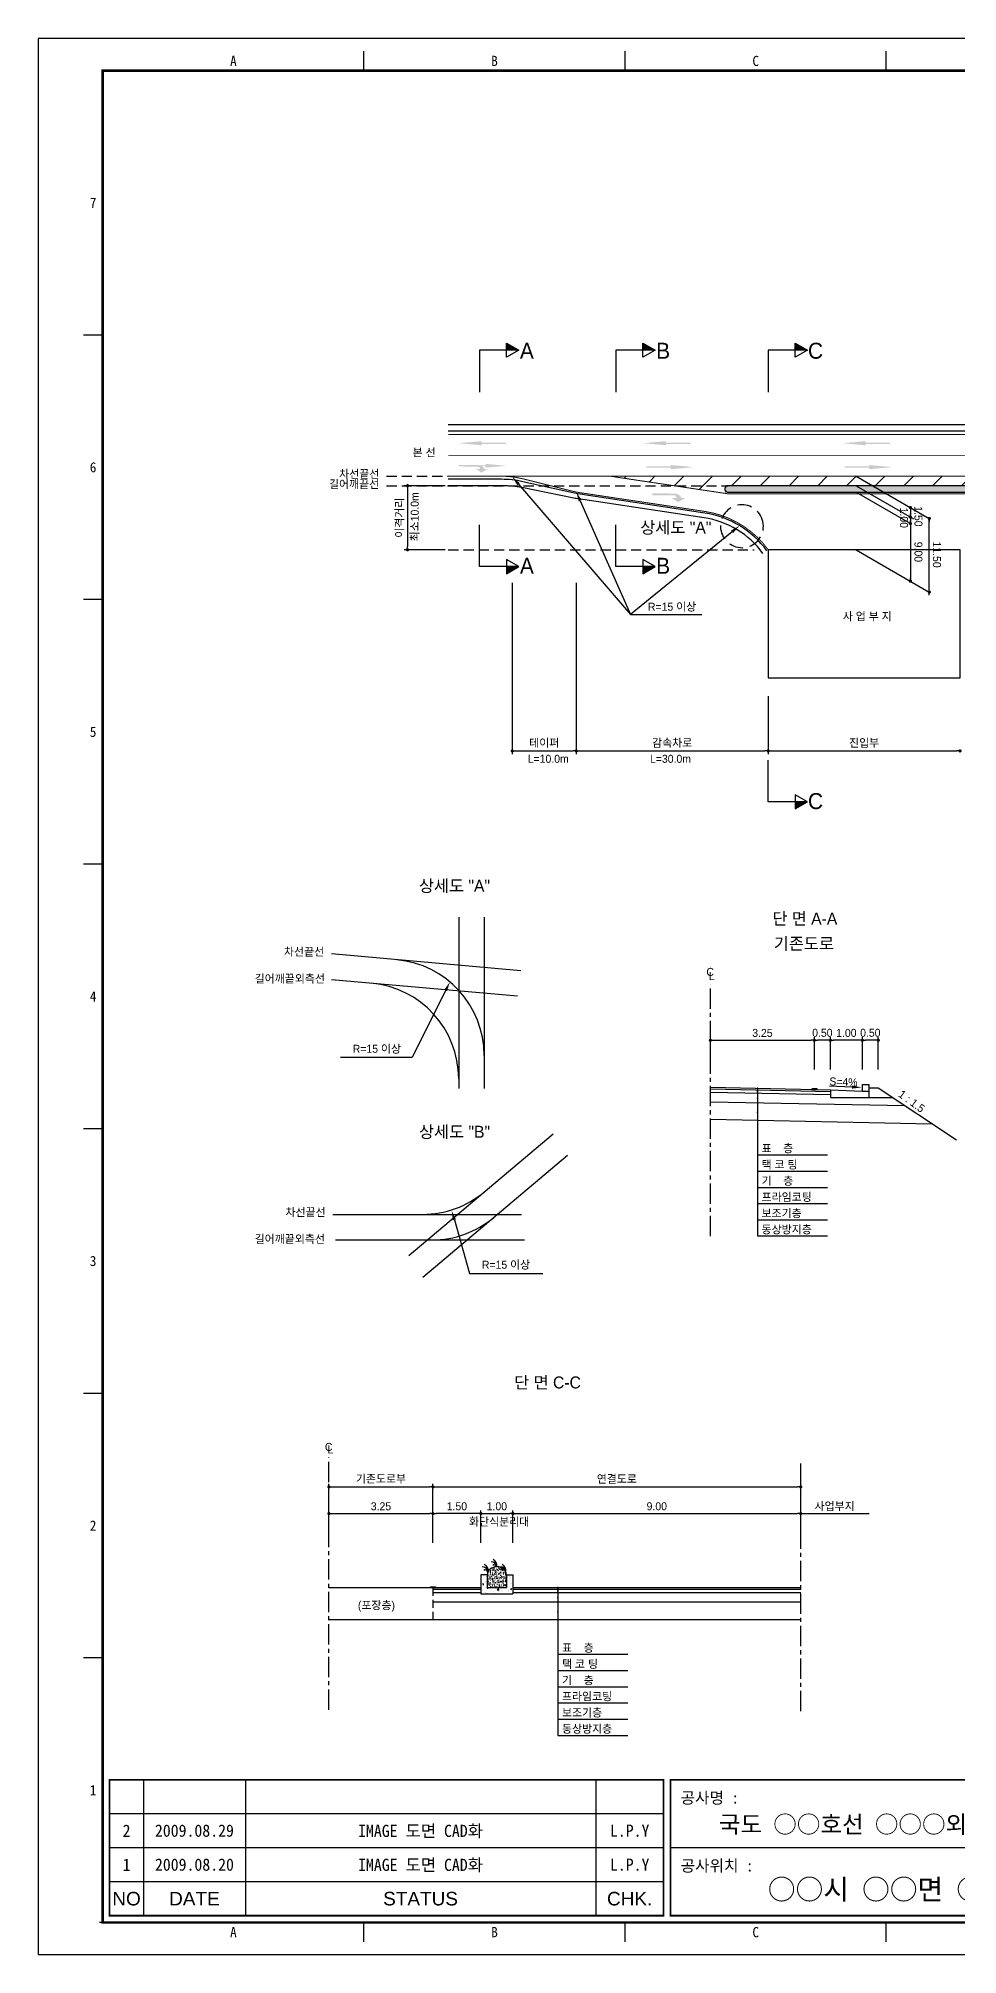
# Model space of a CAD drawing. Header units: millimetres. Extents: x 486 to 909, y 20 to 319.
# Drawn here: x 486 to 629.7, y 20.1 to 319.5 of the extents above; entities that cross this region are included whole.
import ezdxf
from ezdxf.enums import TextEntityAlignment as Align

# ---------------------------------------------------------------- set-up
doc = ezdxf.new("R2010")
doc.units = ezdxf.units.MM
doc.linetypes.add('CENTER', pattern=[50.8, 31.75, -6.35, 6.35, -6.35])
doc.linetypes.add('HIDDEN', pattern=[9.525, 6.35, -3.175])
for name, color, linetype in [('CC-GSTR-0004', 4, 'Continuous'), ('CM-LANE-0030', 30, 'Continuous'), ('CZ-DIMT-0002', 7, 'Continuous'), ('CZ-EXST-0002', 1, 'Continuous'), ('CZ-LIN1-0007', 7, 'Continuous'), ('CZ-LIN2-0003', 3, 'Continuous'), ('CZ-LINE-0001', 7, 'Continuous'), ('CZ-TEXT-BOX0', 7, 'Continuous'), ('TITLE', 7, 'Continuous')]:
    doc.layers.add(name, color=color, linetype=linetype)
doc.styles.add('견고딕', font='arial.ttf')
doc.styles.add('돋움', font='')
doc.styles.add('돋음체', font='')
doc.styles.get('돋움').set_extended_font_data('Dotum')
doc.styles.get('돋음체').set_extended_font_data('DotumChe')

# ---------------------------------------------------------------- blocks, each defined once
blk = doc.blocks.new('_Dot')
at = {"color": 0, "linetype": 'ByBlock', "lineweight": -2}
blk.add_line((-0.5, 0), (-1, 0), dxfattribs=at)
at = {"color": 0, "linetype": 'ByBlock', "const_width": 0.5}
blk.add_lwpolyline([(-0.25, 0, 1), (0.25, 0, 1)], format="xyb", close=True, dxfattribs=at)

msp = doc.modelspace()

# ---------------------------------------------------------------- hatches: boundary and pattern name
at = {"layer": 'CM-LANE-0030'}
h = msp.add_hatch(dxfattribs=at)
h.set_pattern_fill('ANSI31', color=256, style=0)
h.set_pattern_definition([(45, (-1498.3895, 20.2664), (-2.245064, 2.245064), [])])
h.paths.add_polyline_path([(794.12, 251.09), (575.3, 251.09), (590.66, 248.79, -0.015132), (591.75, 248.59), (593.69, 248.59, 0.001024), (593.61, 248.61, -0.857281), (593.77, 249.59), (750.75, 249.59, -0.966023), (750.78, 248.59), (750.77, 248.59), (758.01, 248.59)])
at = {"layer": 'CZ-EXST-0002'}
h = msp.add_hatch(dxfattribs=at)
h.set_pattern_fill('AR-SAND', color=256, scale=0.01, style=0)
h.set_pattern_definition([(37.5, (-552.96694, 3560.30322), (-0.016000313, 0.489413237), [0, -0.38608, 0, -0.4318, 0, -0.41275]), (7.5, (-552.96694, 3560.3032), (0.44952328, 0.7168251), [0, -0.20828, 0, -0.34798, 0, -0.13335]), (327.5, (-553.27936, 3560.30322), (0.79099237, 0.001437185), [0, -0.127, 0, -0.4572, 0, -0.5969]), (317.5, (-553.27936, 3560.3032), (0.76355645, 0.22292932), [0, -0.0635, 0, -0.29972, 0, -0.3429])])
edge = h.paths.add_edge_path()
edge.add_ellipse((557.65, 79.46), major_axis=(-1.5, 0), ratio=0.829212, start_angle=180, end_angle=360)
edge.add_line((556.15, 79.46), (556.15, 77.46))
edge.add_line((556.15, 77.46), (559.15, 77.46))
edge.add_line((559.15, 77.46), (559.15, 79.46))
at = {"layer": 'CZ-LIN1-0007'}
for points in [[(555.27, 256.55), (555.27, 256.34), (559.09, 256.34), (559.09, 256.12), (555.27, 256.12), (555.27, 255.91), (551.62, 256.23)], [(584.11, 256.55), (584.11, 256.34), (587.93, 256.34), (587.93, 256.12), (584.11, 256.12), (584.11, 255.91), (580.46, 256.23)], [(615.29, 256.55), (615.29, 256.34), (619.12, 256.34), (619.12, 256.12), (615.29, 256.12), (615.29, 255.91), (611.64, 256.23)], [(554.78, 252.82, -0.267976), (555.69, 252.22), (556.24, 252.22), (555.21, 251.64), (554.38, 252.21), (554.99, 252.22, 0.504994), (554.72, 252.58), (551.66, 252.6), (551.67, 252.84)], [(555.91, 253), (555.91, 252.8), (552.48, 252.8), (552.48, 252.61), (555.91, 252.61), (555.91, 252.42), (559.18, 252.71)], [(584.84, 252.82), (584.84, 252.61), (581.02, 252.61), (581.02, 252.39), (584.84, 252.39), (584.84, 252.18), (588.49, 252.5)], [(615.86, 252.82), (615.86, 252.61), (612.04, 252.61), (612.04, 252.39), (615.86, 252.39), (615.86, 252.18), (619.51, 252.5)], [(585.48, 248.37, -0.267976), (586.51, 247.68), (587.14, 247.68), (585.97, 247.02), (585.02, 247.67), (585.72, 247.68, 0.504994), (585.41, 248.09), (581.94, 248.11), (581.94, 248.39)], [(607.66, 155.28), (607.66, 155.4), (606.91, 155.42), (606.91, 155.29)], [(548.03, 77.46), (548.03, 77.58), (547.28, 77.58), (547.28, 77.46)]]:
    msp.add_hatch(color=256, dxfattribs=at).paths.add_polyline_path(points)
at = {"layer": 'CZ-LIN2-0003'}
h = msp.add_hatch(dxfattribs=at)
h.set_pattern_fill('CROSS', color=256, scale=0.075, style=0)
h.set_pattern_definition([(0, (-1498.3895, 20.2664), (0.47625, 0.47625), [0.238125, -0.714375]), (90, (-1498.27044, 20.1473), (-0.47625, 0.47625), [0.238125, -0.714375])])
h.paths.add_polyline_path([(750.75, 249.59), (593.77, 249.59, 0.857281), (593.61, 248.61, -0.001024), (593.69, 248.59), (750.75, 248.59, 1)])
at = {"layer": 'CZ-LINE-0001'}
for points in [[(559.18, 271.86), (559.18, 270.76), (561.09, 270.76)], [(580.48, 271.86), (580.48, 270.76), (582.38, 270.76)], [(604.3, 271.86), (604.3, 270.76), (606.21, 270.76)], [(561.09, 236.95), (559.18, 236.95), (559.18, 235.85)], [(582.38, 236.95), (580.48, 236.95), (580.48, 235.85)], [(606.21, 200.19), (604.3, 200.19), (604.3, 199.09)]]:
    msp.add_hatch(color=256, dxfattribs=at).paths.add_polyline_path(points)

# ---------------------------------------------------------------- linework, layer by layer
at = {"color": 0, "linetype": 'ByBlock', "lineweight": -2}
for p, q in [((622.29, 245.93), (622.29, 245.68)), ((622.29, 244.93), (622.29, 245.18)), ((622.29, 244.43), (622.29, 244.18)), ((622.29, 243.93), (622.29, 244.18)), ((625.25, 244.23), (625.25, 243.98)), ((622.29, 234.93), (622.29, 235.18)), ((625.25, 233.23), (625.25, 233.48)), ((605.4, 89.01), (605.65, 89.01))]:
    msp.add_line(p, q, dxfattribs=at)
at = {"color": 0, "linetype": 'ByBlock', "const_width": 0.25}
for points in [[(622.29, 246.06, 1), (622.29, 246.31, 1)], [(622.29, 244.81, 1), (622.29, 244.56, 1)], [(622.29, 244.56, 1), (622.29, 244.81, 1)], [(622.29, 243.81, 1), (622.29, 243.56, 1)], [(625.25, 244.35, 1), (625.25, 244.6, 1)], [(622.29, 234.81, 1), (622.29, 234.56, 1)], [(625.25, 233.1, 1), (625.25, 232.85, 1)], [(605.28, 89.01, 1), (605.03, 89.01, 1)]]:
    msp.add_lwpolyline(points, format="xyb", close=True, dxfattribs=at)
at = {"layer": 'CC-GSTR-0004'}
for p, q in [((614.78, 156.03), (615.78, 156.03)), ((614.78, 155.03), (614.78, 156.03)), ((615.78, 156.03), (615.78, 154.03)), ((609.78, 155.23), (614.78, 155.03)), ((609.78, 155.23), (609.78, 154.03)), ((609.78, 154.03), (615.78, 154.03)), ((614.78, 155.03), (615.78, 155.03))]:
    msp.add_line(p, q, dxfattribs=at)
for points in [[(835.06, 259.09), (550.06, 259.09)], [(835.06, 258.09), (550.06, 258.09)]]:
    msp.add_lwpolyline(points, dxfattribs=at)
for points in [[(599.86, 239.44, 0.200301), (590.14, 245.32), (570.6, 248.26), (570.6, 248.26, -0.018175), (569.53, 248.46), (569.53, 248.46), (561.69, 250.22), (561.69, 250.22, 0.055452), (558.39, 250.59), (558.39, 250.59), (550.06, 250.59)], [(599.25, 239, 0.200301), (590.03, 244.58), (570.43, 247.52, -0.012396), (569.7, 247.65), (561.53, 249.29, 0.049659), (558.57, 249.59), (550.06, 249.59)]]:
    msp.add_lwpolyline(points, format="xyb", dxfattribs=at)
at = {"layer": 'CM-LANE-0030', "const_width": 0.15}
msp.add_lwpolyline([(835.06, 254.34), (550.06, 254.34)], dxfattribs=at)
msp.add_lwpolyline([(750.77, 248.34), (593.69, 248.34, -0.06063), (593.69, 248.34), (575.3, 251.09), (794.12, 251.09)], format="xyb", close=True, dxfattribs=at)
at = {"layer": 'CZ-EXST-0002'}
for p, q in [((551.68, 182.18), (551.68, 155.4)), ((555.66, 182.18), (555.66, 155.4)), ((561.38, 173.81), (531.78, 176.44)), ((560.89, 169.84), (531.78, 172.42)), ((543.89, 129.33), (566.44, 148.32)), ((546.1, 125.96), (568.7, 144.99)), ((532.01, 135.76), (561.49, 135.76)), ((532.43, 131.76), (561.97, 131.76)), ((555.16, 78.36), (555.16, 78.36)), ((555.43, 77.93), (555.59, 77.92)), ((555.45, 77.93), (555.57, 78.07)), ((555.56, 77.91), (555.53, 78.07)), ((555.58, 79.29), (555.58, 79.29)), ((555.88, 78.36), (555.88, 78.36)), ((555.89, 78.29), (555.89, 78.29)), ((555.91, 79.2), (555.91, 79.2)), ((555.98, 78.37), (555.98, 78.37)), ((556.04, 79.17), (556.04, 79.17)), ((559.15, 77.87), (559.15, 77.87)), ((559.19, 78.79), (559.19, 78.79)), ((559.61, 79.12), (559.61, 79.12)), ((559.65, 79.12), (559.65, 79.12)), ((559.76, 78.04), (559.76, 78.04)), ((559.79, 78.89), (559.79, 78.89)), ((559.82, 78.88), (559.82, 78.88)), ((559.96, 78.11), (559.96, 78.11)), ((560.11, 78), (560.11, 78)), ((531.4, 77.46), (547.65, 77.46)), ((555.15, 77.68), (555.19, 77.72)), ((555.15, 77.49), (555.22, 77.48)), ((555.22, 77.48), (555.19, 77.73)), ((555.32, 77.37), (555.32, 77.37)), ((555.4, 76.99), (555.4, 76.99)), ((555.82, 76.67), (555.82, 76.67)), ((555.85, 77.51), (555.85, 77.51)), ((555.93, 76.65), (555.93, 76.65)), ((555.95, 77.45), (555.95, 77.45)), ((556.13, 77.47), (556.13, 77.47)), ((556.14, 77.42), (556.27, 77.33)), ((556.15, 77.41), (556.28, 77.46)), ((556.24, 76.58), (556.24, 76.58)), ((556.26, 77.34), (556.3, 77.46)), ((556.75, 76.93), (556.75, 76.93)), ((557.11, 76.83), (557.11, 76.83)), ((557.29, 76.59), (557.29, 76.59)), ((557.7, 77.1), (557.93, 77.06)), ((557.71, 77.09), (557.9, 77.3)), ((557.83, 76.46), (557.83, 76.47)), ((557.85, 76.79), (557.85, 76.79)), ((557.93, 77.06), (557.9, 77.31)), ((558.11, 76.87), (558.11, 76.87)), ((558.42, 77.02), (558.42, 77.02)), ((558.48, 76.87), (558.48, 76.87)), ((558.65, 76.53), (558.65, 76.53)), ((558.99, 76.46), (558.99, 76.46)), ((559.15, 77.68), (559.21, 77.75)), ((559.15, 77.61), (559.23, 77.6)), ((559.2, 77.59), (559.17, 77.75)), ((559.45, 77), (559.45, 77)), ((559.47, 76.82), (559.47, 76.82)), ((559.73, 77.2), (559.73, 77.2)), ((559.79, 77.22), (559.92, 77.13)), ((559.8, 77.21), (559.98, 77.27)), ((559.91, 77.13), (559.97, 77.29)), ((560, 76.47), (560, 76.47)), ((531.4, 72.46), (547.65, 72.46))]:
    msp.add_line(p, q, dxfattribs=at)
at = {"layer": 'CZ-LIN1-0007'}
for p, q in [((606.91, 155.42), (607.66, 155.4)), ((606.91, 155.29), (607.66, 155.28)), ((607.66, 155.4), (607.66, 155.28)), ((547.28, 77.58), (548.03, 77.58)), ((547.28, 77.46), (547.28, 77.58)), ((548.03, 77.46), (547.28, 77.46)), ((548.03, 77.58), (548.03, 77.46))]:
    msp.add_line(p, q, dxfattribs=at)
at = {"layer": 'CZ-LIN1-0007', "const_width": 0.15}
msp.add_lwpolyline([(835.06, 257.59), (550.06, 257.59)], dxfattribs=at)
msp.add_lwpolyline([(600.06, 239.59, 0.200301), (590.18, 245.57), (570.78, 248.48), (570.78, 248.48, -0.024027), (569.36, 248.76), (569.36, 248.76), (561.85, 250.64), (561.85, 250.64, 0.061321), (558.22, 251.09), (558.22, 251.09), (550.06, 251.09)], format="xyb", dxfattribs=at)
at = {"layer": 'CZ-LIN1-0007', "linetype": 'HIDDEN', "const_width": 0.15}
msp.add_lwpolyline([(558.22, 251.09), (575.3, 251.09)], dxfattribs=at)
at = {"layer": 'CZ-LIN2-0003'}
for p, q in [((591.03, 155.61), (609.78, 155.23)), ((591.03, 155.36), (609.78, 154.98)), ((591.03, 154.86), (609.78, 154.48)), ((591.03, 153.36), (621.46, 152.75)), ((615.78, 155.53), (617.28, 155.53)), ((615.78, 154.03), (619.53, 154.03)), ((617.28, 155.53), (629.48, 147.4)), ((591.03, 150.61), (625.71, 149.92)), ((555.15, 79.46), (555.15, 76.46)), ((556.15, 79.46), (555.15, 79.46)), ((556.15, 79.46), (556.15, 77.46)), ((559.15, 79.46), (560.15, 79.46)), ((559.15, 79.46), (559.15, 77.46)), ((560.15, 79.46), (560.15, 76.46)), ((547.65, 77.46), (555.15, 77.46)), ((547.65, 77.21), (555.15, 77.21)), ((547.65, 76.71), (555.15, 76.71)), ((547.65, 75.21), (605.15, 75.21)), ((555.15, 76.46), (560.15, 76.46)), ((556.15, 77.46), (559.15, 77.46)), ((560.15, 77.46), (605.15, 77.46)), ((560.15, 77.21), (605.15, 77.21)), ((560.15, 76.71), (605.15, 76.71)), ((547.65, 72.46), (605.15, 72.46))]:
    msp.add_line(p, q, dxfattribs=at)
msp.add_lwpolyline([(750.77, 248.59), (750.78, 248.59, 0.966023), (750.75, 249.59), (593.77, 249.59, 0.857281), (593.61, 248.61, -0.001024), (593.69, 248.59)], format="xyb", close=True, dxfattribs=at)
msp.add_lwpolyline([(630.06, 239.59), (600.06, 239.59), (600.06, 219.59), (630.06, 219.59)], close=True, dxfattribs=at)
for centre, radius, start, end in [((540.66, 160.59), 15, 0, 84.9204), ((536.68, 156.93), 15, 0, 84.9204), ((546.04, 150.76), 15, 270, 310.097), ((547.5, 146.76), 15, 270, 310.097), ((555.28, 80.14), 1, 347.1802, 67.3267), ((556.78, 80.58), 0.88, 7.8639, 92.7752), ((557.24, 80.55), 0.44, 19.771, 124.0366), ((556.67, 80.92), 1, 347.1802, 67.3267), ((558.07, 80.14), 1, 347.1802, 67.3267), ((555.39, 79.8), 0.88, 7.8639, 92.7752), ((555.84, 79.77), 0.44, 19.771, 124.0366), ((558.17, 79.8), 0.88, 7.8639, 92.7752), ((558.63, 79.77), 0.44, 19.771, 124.0366)]:
    msp.add_arc(centre, radius, start, end, dxfattribs=at)
msp.add_ellipse((557.65, 79.46), major_axis=(-1.5, 0), ratio=0.829212, start_param=3.141593, end_param=6.283185, dxfattribs=at)
at = {"layer": 'CZ-LINE-0001'}
for p, q in [((561.09, 270.76), (554.94, 270.76)), ((554.94, 270.76), (554.94, 264.22)), ((559.18, 269.66), (559.18, 271.86)), ((559.18, 271.86), (561.09, 270.76)), ((561.09, 270.76), (559.18, 269.66)), ((582.38, 270.76), (576.24, 270.76)), ((576.24, 270.76), (576.24, 264.22)), ((580.48, 269.66), (580.48, 271.86)), ((580.48, 271.86), (582.38, 270.76)), ((582.38, 270.76), (580.48, 269.66)), ((606.21, 270.76), (600.06, 270.76)), ((600.06, 270.76), (600.06, 264.22)), ((604.3, 269.66), (604.3, 271.86)), ((604.3, 271.86), (606.21, 270.76)), ((606.21, 270.76), (604.3, 269.66)), ((549.56, 249.59), (543.18, 249.59)), ((543.68, 249.09), (543.68, 240.09)), ((613.8, 251.09), (625.25, 244.48)), ((613.8, 249.59), (622.79, 244.4)), ((613.8, 249.59), (622.79, 244.4)), ((613.8, 248.59), (622.29, 243.68)), ((622.29, 245.68), (622.29, 234.68)), ((554.94, 236.95), (554.94, 243.49)), ((576.24, 236.95), (576.24, 243.49)), ((625.25, 232.49), (625.25, 244.48)), ((549.56, 239.59), (543.18, 239.59)), ((613.8, 239.59), (625.25, 232.98)), ((561.09, 236.95), (554.94, 236.95)), ((561.09, 236.95), (559.18, 238.04)), ((559.18, 238.04), (559.18, 235.85)), ((559.18, 235.85), (561.09, 236.95)), ((582.38, 236.95), (576.24, 236.95)), ((582.38, 236.95), (580.48, 238.04)), ((580.48, 238.04), (580.48, 235.85)), ((580.48, 235.85), (582.38, 236.95)), ((560.06, 234.43), (560.06, 207.66)), ((570.06, 234.43), (570.06, 207.66)), ((570.06, 234.43), (570.06, 207.66)), ((578.54, 229.48), (589.67, 229.48)), ((600.06, 216.71), (600.06, 207.66)), ((600.06, 216.71), (600.06, 207.66)), ((560.56, 208.16), (569.56, 208.16)), ((570.56, 208.16), (599.56, 208.16)), ((600.06, 200.19), (600.06, 206.73)), ((600.56, 208.16), (629.56, 208.16)), ((606.21, 200.19), (604.3, 201.29)), ((604.3, 201.29), (604.3, 199.09)), ((606.21, 200.19), (600.06, 200.19)), ((604.3, 199.09), (606.21, 200.19)), ((591.03, 158.4), (591.03, 163.46)), ((591.53, 162.96), (606.78, 162.96)), ((607.28, 158.4), (607.28, 163.46)), ((607.28, 158.4), (607.28, 163.46)), ((609.28, 162.96), (607.78, 162.96)), ((609.78, 158.4), (609.78, 163.46)), ((609.78, 158.4), (609.78, 163.46)), ((614.28, 162.96), (610.28, 162.96)), ((614.78, 158.4), (614.78, 163.46)), ((614.78, 160.85), (614.78, 163.46)), ((616.78, 162.96), (615.28, 162.96)), ((617.28, 158.4), (617.28, 163.46)), ((598.38, 155.47), (598.38, 132.39)), ((598.38, 145.05), (609.32, 145.05)), ((598.38, 142.51), (609.32, 142.51)), ((598.38, 139.98), (609.32, 139.98)), ((598.38, 137.45), (609.32, 137.45)), ((598.38, 134.92), (609.32, 134.92)), ((598.38, 132.39), (609.32, 132.39)), ((531.4, 89.51), (531.4, 93.68)), ((531.9, 93.18), (547.15, 93.18)), ((547.65, 89.51), (547.65, 93.68)), ((547.65, 89.51), (547.65, 93.68)), ((548.15, 93.18), (604.65, 93.18)), ((605.15, 89.51), (605.15, 93.68)), ((531.4, 84.46), (531.4, 89.51)), ((531.9, 89.01), (547.15, 89.01)), ((547.65, 84.46), (547.65, 89.51)), ((547.65, 84.46), (547.65, 89.51)), ((554.65, 89.01), (548.15, 89.01)), ((555.15, 84.46), (555.15, 89.51)), ((555.15, 84.46), (555.15, 89.51)), ((555.65, 89.01), (559.65, 89.01)), ((560.15, 84.46), (560.15, 89.51)), ((560.15, 84.46), (560.15, 89.51)), ((560.65, 89.01), (604.65, 89.01)), ((605.15, 84.46), (605.15, 89.51)), ((605.15, 84.46), (605.15, 89.51)), ((605.65, 89.01), (615.87, 89.01)), ((567.18, 77.46), (567.18, 54.37)), ((567.18, 67.03), (578.12, 67.03)), ((567.18, 64.5), (578.12, 64.5)), ((567.18, 61.97), (578.12, 61.97)), ((567.18, 59.44), (578.12, 59.44)), ((567.18, 56.91), (578.12, 56.91)), ((567.18, 54.37), (578.12, 54.37))]:
    msp.add_line(p, q, dxfattribs=at)
at = {"layer": 'CZ-LINE-0001', "linetype": 'HIDDEN', "ltscale": 0.25}
for p, q in [((540.4, 251.09), (550.06, 251.09)), ((540.4, 249.59), (593.77, 249.59)), ((550.06, 239.59), (597.86, 239.59))]:
    msp.add_line(p, q, dxfattribs=at)
at = {"layer": 'CZ-LINE-0001', "linetype": 'HIDDEN', "ltscale": 0.35}
msp.add_line((599.28, 243.66), (599.28, 243.66), dxfattribs=at)
at = {"layer": 'CZ-LINE-0001', "linetype": 'CENTER', "ltscale": 0.1}
for p, q in [((591.03, 132.33), (591.03, 171.71)), ((531.4, 58.38), (531.4, 97.76)), ((605.15, 58.13), (605.15, 97.51))]:
    msp.add_line(p, q, dxfattribs=at)
at = {"layer": 'CZ-LINE-0001', "linetype": 'HIDDEN', "ltscale": 0.2}
msp.add_line((547.65, 77.46), (547.65, 72.46), dxfattribs=at)
at = {"layer": 'CZ-LINE-0001'}
for points in [[(561.03, 249.84), (578.54, 229.48)], [(570.67, 247.23), (578.54, 229.48)], [(594.43, 242.41), (578.54, 229.48)], [(549.64, 170.74), (544.41, 160.27), (533.18, 160.27)], [(613.15, 155.65), (609.65, 155.79)], [(551, 134.89), (553.37, 126.53), (564.86, 126.53)]]:
    msp.add_lwpolyline(points, dxfattribs=at)
at = {"layer": 'CZ-LINE-0001', "linetype": 'HIDDEN', "ltscale": 0.35}
msp.add_arc((595.96, 243.26), 3.35, 6.7667, 6.749, dxfattribs=at)
at = {"layer": 'CZ-LINE-0001', "linetype": 'ByBlock'}
for centre, start, end in [((598.38, 155.41), 0, 180), ((598.38, 155.41), 0, 180), ((598.38, 155.41), 180, 0), ((598.38, 155.41), 180, 0), ((598.38, 155.21), 0, 180), ((598.38, 155.21), 0, 180), ((598.38, 155.21), 180, 0), ((598.38, 155.21), 180, 0), ((598.38, 154.97), 0, 180), ((598.38, 154.97), 0, 180), ((598.38, 154.97), 180, 0), ((598.38, 154.97), 180, 0), ((598.38, 154.72), 0, 180), ((598.38, 154.72), 0, 180), ((598.38, 154.72), 180, 0), ((598.38, 154.72), 180, 0), ((598.38, 153.92), 0, 180), ((598.38, 153.92), 0, 180), ((598.38, 153.92), 180, 0), ((598.38, 153.92), 180, 0), ((598.38, 151.69), 0, 180), ((598.38, 151.69), 0, 180), ((598.38, 151.69), 180, 0), ((598.38, 151.69), 180, 0), ((567.18, 76.71), 0, 180), ((567.18, 76.71), 0, 180), ((567.18, 76.71), 180, 0), ((567.18, 76.71), 180, 0), ((567.18, 75.91), 0, 180), ((567.18, 75.91), 0, 180), ((567.18, 75.91), 180, 0), ((567.18, 75.91), 180, 0), ((567.18, 77.4), 0, 180), ((567.18, 77.4), 0, 180), ((567.18, 77.4), 180, 0), ((567.18, 77.4), 180, 0), ((567.18, 77.19), 0, 180), ((567.18, 77.19), 0, 180), ((567.18, 77.19), 180, 0), ((567.18, 77.19), 180, 0), ((567.18, 76.96), 0, 180), ((567.18, 76.96), 0, 180), ((567.18, 76.96), 180, 0), ((567.18, 76.96), 180, 0), ((567.18, 73.68), 0, 180), ((567.18, 73.68), 0, 180), ((567.18, 73.68), 180, 0), ((567.18, 73.68), 180, 0)]:
    msp.add_arc(centre, 0.0625, start, end, dxfattribs=at)
at = {"layer": 'CZ-LINE-0001'}
for points in [[(560.84, 249.68), (560.05, 250.98), (561.22, 250)], [(570.44, 247.13), (570.07, 248.61), (570.9, 247.34)], [(594.27, 242.6), (595.59, 243.35), (594.59, 242.21)], [(549.42, 170.85), (550.31, 172.08), (549.86, 170.63)], [(613.16, 155.9), (614.65, 155.59), (613.14, 155.4)], [(550.76, 134.83), (550.59, 136.34), (551.24, 134.96)]]:
    msp.add_solid(points, dxfattribs=at)
at = {"layer": 'TITLE', "color": 7, "linetype": 'Continuous'}
for p, q in [((536.87, 314.44), (536.87, 317.47)), ((577.69, 314.44), (577.69, 317.47)), ((618.52, 314.44), (618.52, 317.47)), ((496.04, 273.11), (493.02, 273.11)), ((496.04, 231.79), (493.02, 231.79)), ((496.04, 190.46), (493.02, 190.46)), ((496.04, 149.13), (493.02, 149.13)), ((496.04, 107.8), (493.02, 107.8)), ((496.04, 66.47), (493.02, 66.47)), ((536.87, 22.12), (536.87, 25.14)), ((577.69, 22.12), (577.69, 25.14)), ((618.52, 22.12), (618.52, 25.14))]:
    msp.add_line(p, q, dxfattribs=at)
at = {"layer": 'TITLE', "ltscale": 150}
for p, q in [((502.41, 47.42), (502.41, 26.2)), ((518.33, 47.42), (518.33, 26.2)), ((573.1, 47.42), (573.1, 26.2)), ((583.72, 42.12), (497.11, 42.12)), ((583.72, 36.81), (497.11, 36.81)), ((671.39, 36.81), (584.78, 36.81)), ((583.72, 31.51), (497.11, 31.51))]:
    msp.add_line(p, q, dxfattribs=at)
at = {"layer": 'TITLE'}
msp.add_line((904.4, 25.14), (495.54, 25.14), dxfattribs=at)
msp.add_lwpolyline([(485.96, 20.11), (909.32, 20.11), (909.32, 319.48), (485.96, 319.48)], close=True, dxfattribs=at)
at = {"layer": 'TITLE', "linetype": 'Continuous', "const_width": 0.403}
msp.add_lwpolyline([(496.04, 25.14), (496.04, 314.44), (904.29, 314.44), (904.29, 25.14)], close=True, dxfattribs=at)
at = {"layer": 'TITLE', "ltscale": 150, "const_width": 0.265}
for points in [[(497.11, 47.42), (583.72, 47.42), (583.72, 26.2), (497.11, 26.2)], [(584.78, 47.42), (671.39, 47.42), (671.39, 26.2), (584.78, 26.2)]]:
    msp.add_lwpolyline(points, close=True, dxfattribs=at)

# ---------------------------------------------------------------- block references
at = {"layer": 'CZ-LINE-0001', "xscale": 0.5, "yscale": 0.5, "zscale": 0.5}
for p, rotation in [((543.68, 249.59), 90), ((543.68, 239.59), 270), ((560.06, 208.16), 180), ((570.06, 208.16), 180), ((600.06, 208.16), 180), ((591.03, 162.96), 180), ((607.28, 162.96), 180), ((609.78, 162.96), 180), ((614.78, 162.96), 180), ((531.4, 93.18), 180), ((547.65, 93.18), 180), ((531.4, 89.01), 180), ((547.65, 89.01), 180), ((555.15, 89.01), 180), ((560.15, 89.01), 180)]:
    msp.add_blockref('_Dot', p, dxfattribs=dict(at, rotation=rotation))
for p in [(570.06, 208.16), (600.06, 208.16), (630.06, 208.16), (607.28, 162.96), (609.78, 162.96), (614.78, 162.96), (617.28, 162.96), (547.65, 93.18), (605.15, 93.18), (547.65, 89.01), (555.15, 89.01), (560.15, 89.01), (605.15, 89.01)]:
    msp.add_blockref('_Dot', p, dxfattribs=at)

# ---------------------------------------------------------------- texts
at = {"layer": 'CZ-DIMT-0002', "style": '돋움'}
for s, height, p in [('A', 2.5, (562.34, 270.68)), ('B', 2.5, (583.64, 270.68)), ('C', 2.5, (607.46, 270.68)), ('본 선', 1.25, (546.28, 254.78)), ('차선끝선', 1.25, (536.13, 251.42)), ('길어깨끝선', 1.25, (535.33, 249.83)), ('상세도 "A"', 1.875, (585.62, 243.06)), ('A', 2.5, (562.34, 237.08)), ('B', 2.5, (583.64, 237.08)), ('R=15 이상', 1.25, (585.04, 230.69)), ('사 업 부 지', 1.25, (615.55, 229.18)), ('L=10.0m', 1.25, (565.68, 206.93)), ('L=30.0m', 1.25, (584.79, 206.93)), ('C', 2.5, (607.46, 200.32)), ('차선끝선', 1.25, (527.51, 176.78)), ('C', 1.25, (590.99, 173.64)), ('길어깨끝외측선', 1.25, (525.28, 172.58)), ('L', 1.25, (591.25, 172.98)), ('R=15 이상', 1.25, (538.89, 161.63)), ('차선끝선', 1.25, (527.74, 136.09)), ('길어깨끝외측선', 1.25, (525.28, 131.91)), ('R=15 이상', 1.25, (559.08, 127.89)), ('C', 1.25, (531.36, 99.43)), ('L', 1.25, (531.62, 99.03))]:
    msp.add_text(s, height=height, dxfattribs=at).set_placement(p, align=Align.MIDDLE_CENTER)
msp.add_text('최소10.0m', height=1.25, rotation=90, dxfattribs=at).set_placement((545.43, 240.89))
for s, rotation, p in [('S=4%', 357.7094, (611.83, 156.46)), ('1 : 1.5', 323.8881, (622.49, 153.42))]:
    msp.add_text(s, height=1.25, rotation=rotation, dxfattribs=at).set_placement(p, align=Align.MIDDLE_CENTER)
for s, p in [('표    층', (599.03, 145.44)), ('택 코 팅', (599.03, 142.9)), ('기    층', (599.03, 140.37)), ('프라임코팅', (599.03, 137.84)), ('보조기층', (599.03, 135.31)), ('동상방지층', (599.03, 132.78)), ('사업부지', (607.31, 89.54)), ('화단식분리대', (553.3, 87.13)), ('(포장층)', (535.92, 74.07)), ('표    층', (567.83, 67.42)), ('택 코 팅', (567.83, 64.89)), ('기    층', (567.83, 62.36)), ('프라임코팅', (567.83, 59.83)), ('보조기층', (567.83, 57.29)), ('동상방지층', (567.83, 54.76))]:
    msp.add_text(s, height=1.25, dxfattribs=at).set_placement(p)
at = {"layer": 'CZ-DIMT-0002', "char_height": 1.25, "attachment_point": 5, "rotation": 270, "style": '돋움'}
for s, insert in [('1.00', (621.28, 244.58)), ('1.50', (623.54, 244.8)), ('9.00', (623.54, 239.25)), ('11.50', (626.43, 238.83))]:
    msp.add_mtext(s, dxfattribs=dict(at, insert=insert))
at = {"layer": 'CZ-LINE-0001', "insert": (542.49, 244.59), "char_height": 1.25, "attachment_point": 5, "rotation": 90, "style": '돋움'}
msp.add_mtext('\\A1;이격거리', dxfattribs=at)
at = {"layer": 'CZ-LINE-0001', "char_height": 1.25, "attachment_point": 5, "style": '돋움'}
for s, insert in [('\\A1;테이퍼', (565.06, 209.35)), ('\\A1;감속차로', (585.06, 209.35)), ('\\A1;진입부', (615.06, 209.35)), ('\\A1;3.25', (599.16, 164.1)), ('\\A1;0.50', (608.53, 164.12)), ('\\A1;1.00', (612.28, 164.1)), ('\\A1;0.50', (616.03, 164.12)), ('\\A1;기존도로부', (539.53, 94.38)), ('\\A1;연결도로', (576.4, 94.37)), ('\\A1;3.25', (539.53, 90.15)), ('\\A1;1.50', (551.4, 90.15)), ('\\A1;1.00', (557.65, 90.15)), ('\\A1;9.00', (582.65, 90.15))]:
    msp.add_mtext(s, dxfattribs=dict(at, insert=insert))
at = {"layer": 'CZ-TEXT-BOX0', "style": '돋움'}
for s, p in [('상세도 "A"', (551.02, 187.09)), ('단 면 A-A', (605.79, 181.96)), ('기존도로', (605.65, 178.06)), ('상세도 "B"', (551.03, 148.66)), ('단 면 C-C', (565.57, 109.5))]:
    msp.add_text(s, height=1.875, dxfattribs=at).set_placement(p, align=Align.MIDDLE_CENTER)
at = {"layer": 'TITLE', "color": 3, "linetype": 'Continuous', "style": '돋음체'}
for s, p in [('A', (516.46, 315.96)), ('B', (557.28, 315.96)), ('C', (598.11, 315.96)), ('7', (494.53, 293.78)), ('6', (494.53, 252.46)), ('5', (494.53, 211.13)), ('4', (494.53, 169.8)), ('3', (494.53, 128.47)), ('2', (494.53, 87.14)), ('1', (494.53, 45.81)), ('A', (516.46, 23.63)), ('B', (557.28, 23.63)), ('C', (598.11, 23.63))]:
    msp.add_text(s, height=1.59, dxfattribs=at).set_placement(p, align=Align.MIDDLE)
at = {"layer": 'TITLE', "style": '돋음체'}
for s, p in [('공사명 : ', (586.37, 43.71)), ('공사위치 :', (586.37, 33.1))]:
    msp.add_text(s, height=1.804, dxfattribs=at).set_placement(p)
at = {"layer": 'TITLE', "color": 7, "linetype": 'Continuous', "style": '돋음체'}
for s, height, p in [('국도 ○○호선 ○○○외 ○인 도로점용시설공사', 2.7, (630.59, 40.5)), ('○○시 ○○면 ○○리○○-○번지', 3.1832, (632.61, 30.34))]:
    msp.add_text(s, height=height, dxfattribs=at).set_placement(p, align=Align.MIDDLE)
at = {"layer": 'TITLE', "color": 1, "linetype": 'Continuous', "style": '돋음체'}
msp.add_text('2', height=1.91, dxfattribs=at).set_placement((499.76, 39.47), align=Align.MIDDLE)
at = {"layer": 'TITLE', "linetype": 'Continuous'}
for s, height, style, p in [('2009.08.29', 1.91, '돋음체', (510.37, 39.47)), ('L.P.Y', 1.91, '돋음체', (578.41, 39.47)), ('1', 1.91, '돋음체', (499.76, 34.16)), ('2009.08.20', 1.91, '돋음체', (510.37, 34.16)), ('L.P.Y', 1.91, '돋음체', (578.41, 34.16)), ('NO', 2.122, '견고딕', (499.76, 28.86)), ('STATUS', 2.122, '견고딕', (545.72, 28.86)), ('CHK.', 2.122, '견고딕', (578.41, 28.86)), ('DATE', 2.122, '견고딕', (510.37, 28.86))]:
    msp.add_text(s, height=height, dxfattribs=dict(at, style=style)).set_placement(p, align=Align.MIDDLE)
at = {"layer": 'TITLE', "style": '돋음체'}
for p in [(545.72, 39.47), (545.72, 34.16)]:
    msp.add_text('IMAGE 도면 CAD화', height=1.9099, dxfattribs=at).set_placement(p, align=Align.MIDDLE)

doc.saveas('drawing.dxf')
